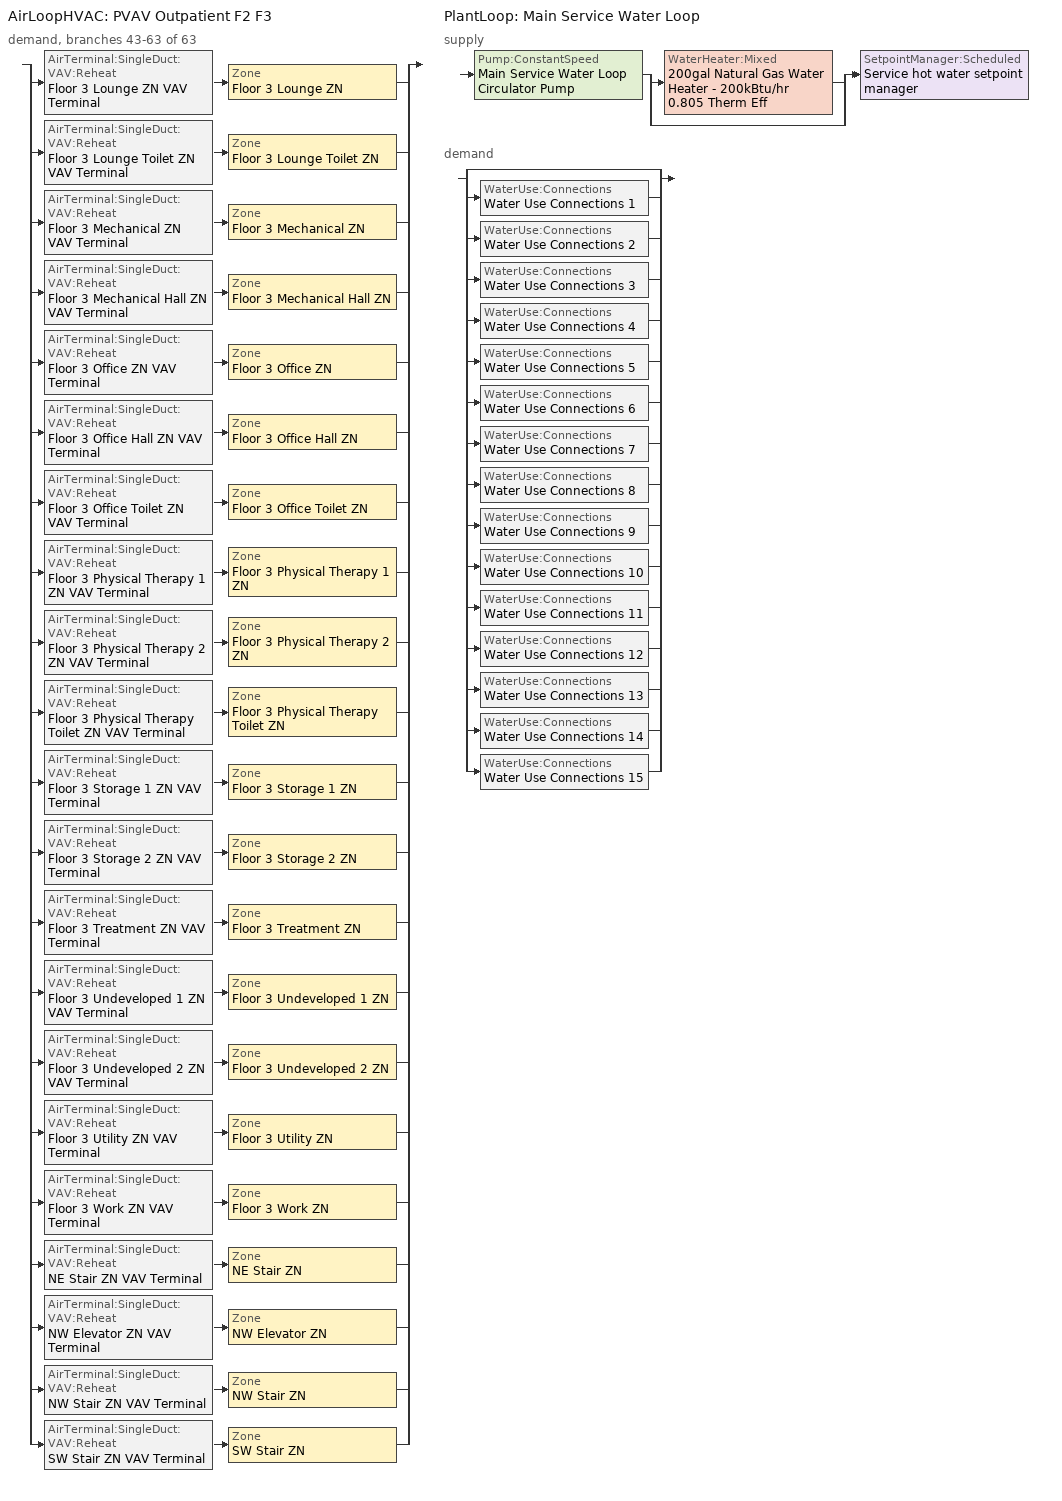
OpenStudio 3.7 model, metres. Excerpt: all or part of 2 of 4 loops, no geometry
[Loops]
AirLoopHVAC 'PVAV Outpatient F2 F3'
 demand, branches 43-63 of 63: split
  | AirTerminal:SingleDuct:VAV:Reheat 'Floor 3 Lounge ZN VAV Terminal' > Zone 'Floor 3 Lounge ZN'
  | AirTerminal:SingleDuct:VAV:Reheat 'Floor 3 Lounge Toilet ZN VAV Terminal' > Zone 'Floor 3 Lounge Toilet ZN'
  | AirTerminal:SingleDuct:VAV:Reheat 'Floor 3 Mechanical ZN VAV Terminal' > Zone 'Floor 3 Mechanical ZN'
  | AirTerminal:SingleDuct:VAV:Reheat 'Floor 3 Mechanical Hall ZN VAV Terminal' > Zone 'Floor 3 Mechanical Hall ZN'
  | AirTerminal:SingleDuct:VAV:Reheat 'Floor 3 Office ZN VAV Terminal' > Zone 'Floor 3 Office ZN'
  | AirTerminal:SingleDuct:VAV:Reheat 'Floor 3 Office Hall ZN VAV Terminal' > Zone 'Floor 3 Office Hall ZN'
  | AirTerminal:SingleDuct:VAV:Reheat 'Floor 3 Office Toilet ZN VAV Terminal' > Zone 'Floor 3 Office Toilet ZN'
  | AirTerminal:SingleDuct:VAV:Reheat 'Floor 3 Physical Therapy 1 ZN VAV Terminal' > Zone 'Floor 3 Physical Therapy 1 ZN'
  | AirTerminal:SingleDuct:VAV:Reheat 'Floor 3 Physical Therapy 2 ZN VAV Terminal' > Zone 'Floor 3 Physical Therapy 2 ZN'
  | AirTerminal:SingleDuct:VAV:Reheat 'Floor 3 Physical Therapy Toilet ZN VAV Terminal' > Zone 'Floor 3 Physical Therapy Toilet ZN'
  | AirTerminal:SingleDuct:VAV:Reheat 'Floor 3 Storage 1 ZN VAV Terminal' > Zone 'Floor 3 Storage 1 ZN'
  | AirTerminal:SingleDuct:VAV:Reheat 'Floor 3 Storage 2 ZN VAV Terminal' > Zone 'Floor 3 Storage 2 ZN'
  | AirTerminal:SingleDuct:VAV:Reheat 'Floor 3 Treatment ZN VAV Terminal' > Zone 'Floor 3 Treatment ZN'
  | AirTerminal:SingleDuct:VAV:Reheat 'Floor 3 Undeveloped 1 ZN VAV Terminal' > Zone 'Floor 3 Undeveloped 1 ZN'
  | AirTerminal:SingleDuct:VAV:Reheat 'Floor 3 Undeveloped 2 ZN VAV Terminal' > Zone 'Floor 3 Undeveloped 2 ZN'
  | AirTerminal:SingleDuct:VAV:Reheat 'Floor 3 Utility ZN VAV Terminal' > Zone 'Floor 3 Utility ZN'
  | AirTerminal:SingleDuct:VAV:Reheat 'Floor 3 Work ZN VAV Terminal' > Zone 'Floor 3 Work ZN'
  | AirTerminal:SingleDuct:VAV:Reheat 'NE Stair ZN VAV Terminal' > Zone 'NE Stair ZN'
  | AirTerminal:SingleDuct:VAV:Reheat 'NW Elevator ZN VAV Terminal' > Zone 'NW Elevator ZN'
  | AirTerminal:SingleDuct:VAV:Reheat 'NW Stair ZN VAV Terminal' > Zone 'NW Stair ZN'
  | AirTerminal:SingleDuct:VAV:Reheat 'SW Stair ZN VAV Terminal' > Zone 'SW Stair ZN'
PlantLoop 'Main Service Water Loop'
 supply: Pump:ConstantSpeed 'Main Service Water Loop Circulator Pump' > split
  | WaterHeater:Mixed '200gal Natural Gas Water Heater - 200kBtu/hr 0.805 Therm Eff'
  | bypass
  join > SetpointManager:Scheduled 'Service hot water setpoint manager'
 demand: split
  | bypass
  | WaterUse:Connections 'Water Use Connections 1'
  | WaterUse:Connections 'Water Use Connections 2'
  | WaterUse:Connections 'Water Use Connections 3'
  | WaterUse:Connections 'Water Use Connections 4'
  | WaterUse:Connections 'Water Use Connections 5'
  | WaterUse:Connections 'Water Use Connections 6'
  | WaterUse:Connections 'Water Use Connections 7'
  | WaterUse:Connections 'Water Use Connections 8'
  | WaterUse:Connections 'Water Use Connections 9'
  | WaterUse:Connections 'Water Use Connections 10'
  | WaterUse:Connections 'Water Use Connections 11'
  | WaterUse:Connections 'Water Use Connections 12'
  | WaterUse:Connections 'Water Use Connections 13'
  | WaterUse:Connections 'Water Use Connections 14'
  | WaterUse:Connections 'Water Use Connections 15'
[Sizing:Zone] Zone Cooling Design Supply Air Temperature Input Method=SupplyAirTemperature; Zone Cooling Design Supply Air Temperature {C}=12.7778; Zone Cooling Design Supply Air Temperature Difference {deltaC}=11.11; Zone Heating Design Supply Air Temperature Input Method=SupplyAirTemperature; Zone Heating Design Supply Air Temperature {C}=50; Zone Heating Design Supply Air Temperature Difference {deltaC}=11.11; Zone Cooling Design Supply Air Humidity Ratio {kg-H2O/kg-air}=0.0085; Zone Heating Design Supply Air Humidity Ratio {kg-H2O/kg-air}=0.008; Heating Design Air Flow Method=DesignDay; Account for Dedicated Outdoor Air System=No; Dedicated Outdoor Air System Control Strategy=NeutralSupplyAir; Dedicated Outdoor Air Low Setpoint Temperature for Design {C}=autosize; Dedicated Outdoor Air High Setpoint Temperature for Design {C}=autosize; Zone Load Sizing Method=Sensible Load Only No Latent Load; Zone Latent Cooling Design Supply Air Humidity Ratio Input Method=HumidityRatioDifference; Zone Cooling Design Supply Air Humidity Ratio Difference {kgWater/kgDryAir}=0.005; Zone Latent Heating Design Supply Air Humidity Ratio Input Method=HumidityRatioDifference; Zone Humidification Design Supply Air Humidity Ratio Difference {kgWater/kgDryAir}=0.005; Design Minimum Zone Ventilation Efficiency=0.6
Name | Cooling Design Air Flow Method | Cooling Minimum Air Flow per Zone Floor Area {m3/s-m2}
Floor 3 Lounge ZN; Floor 3 Mechanical ZN; Floor 3 Mechanical Hall ZN; Floor 3 Office ZN; Floor 3 Office Hall ZN; Floor 3 Storage 1 ZN; Floor 3 Storage 2 ZN; Floor 3 Undeveloped 1 ZN; Floor 3 Undeveloped 2 ZN; Floor 3 Utility ZN; Floor 3 Work ZN; NE Stair ZN; NW Elevator ZN; NW Stair ZN; SW Stair ZN | DesignDay
Floor 3 Lounge Toilet ZN; Floor 3 Office Toilet ZN; Floor 3 Physical Therapy Toilet ZN | DesignDayWithLimit | 0.00846667
Floor 3 Physical Therapy 1 ZN; Floor 3 Physical Therapy 2 ZN; Floor 3 Treatment ZN | DesignDayWithLimit | 0.00508
[Zone equipment]
Floor 3 Lounge ZN: Floor 3 Lounge ZN VAV Terminal
Floor 3 Lounge Toilet ZN: Floor 3 Lounge Toilet ZN VAV Terminal, Floor 3 Lounge Toilet ZN Exhaust Fan
Floor 3 Mechanical ZN: Floor 3 Mechanical ZN VAV Terminal
Floor 3 Mechanical Hall ZN: Floor 3 Mechanical Hall ZN VAV Terminal
Floor 3 Office ZN: Floor 3 Office ZN VAV Terminal
Floor 3 Office Hall ZN: Floor 3 Office Hall ZN VAV Terminal
Floor 3 Office Toilet ZN: Floor 3 Office Toilet ZN VAV Terminal, Floor 3 Office Toilet ZN Exhaust Fan
Floor 3 Physical Therapy 1 ZN: Floor 3 Physical Therapy 1 ZN VAV Terminal
Floor 3 Physical Therapy 2 ZN: Floor 3 Physical Therapy 2 ZN VAV Terminal
Floor 3 Physical Therapy Toilet ZN: Floor 3 Physical Therapy Toilet ZN VAV Terminal, Floor 3 Physical Therapy Toilet ZN Exhaust Fan
Floor 3 Storage 1 ZN: Floor 3 Storage 1 ZN VAV Terminal
Floor 3 Storage 2 ZN: Floor 3 Storage 2 ZN VAV Terminal
Floor 3 Treatment ZN: Floor 3 Treatment ZN VAV Terminal
Floor 3 Undeveloped 1 ZN: Floor 3 Undeveloped 1 ZN VAV Terminal
Floor 3 Undeveloped 2 ZN: Floor 3 Undeveloped 2 ZN VAV Terminal
Floor 3 Utility ZN: Floor 3 Utility ZN VAV Terminal
Floor 3 Work ZN: Floor 3 Work ZN VAV Terminal
NE Stair ZN: NE Stair ZN VAV Terminal
NW Elevator ZN: NW Elevator ZN VAV Terminal
NW Stair ZN: NW Stair ZN VAV Terminal
SW Stair ZN: SW Stair ZN VAV Terminal
[PlantLoop]
Main Service Water Loop: Glycol Concentration=0; Maximum Loop Temperature {C}=60; Minimum Loop Temperature {C}=10; Plant Loop Volume {m3}=Autocalculate; Load Distribution Scheme=Optimal
[Sizing:Plant]
Main Service Water Loop: Loop Type=Heating; Design Loop Exit Temperature {C}=60; Loop Design Temperature Difference {deltaC}=5; Sizing Option=NonCoincident; Zone Timesteps in Averaging Window=1; Coincident Sizing Factor Mode=None
[SetpointManager:Scheduled]
Service hot water setpoint manager: Control Variable=Temperature; Schedule=Service Water Loop Temp - 140F; Setpoint Node or NodeList=Main Service Water Loop Supply Outlet Node
[Pump:ConstantSpeed]
Main Service Water Loop Circulator Pump: Rated Flow Rate {m3/s}=autosize; Rated Pump Head {Pa}=29891; Rated Power Consumption {W}=autosize; Motor Efficiency=0.7; Fraction of Motor Inefficiencies to Fluid Stream=0; Pump Control Type=Intermittent; Design Power Sizing Method=PowerPerFlowPerPressure; Design Electric Power per Unit Flow Rate {W/(m3/s)}=348701.1; Design Shaft Power per Unit Flow Rate per Unit Head {W-s/m3-Pa}=1.28205
[AirTerminal:SingleDuct:VAV:Reheat] Availability Schedule=Always On Discrete; Maximum Air Flow Rate {m3/s}=AutoSize; Zone Minimum Air Flow Input Method=Constant; Fixed Minimum Air Flow Rate {m3/s}=0; Maximum Hot Water or Steam Flow Rate {m3/s}=AutoSize; Minimum Hot Water or Steam Flow Rate {m3/s}=0; Convergence Tolerance=0.001; Damper Heating Action=Normal; Maximum Flow per Zone Floor Area During Reheat {m3/s-m2}=AutoSize; Maximum Flow Fraction During Reheat=AutoSize; Maximum Reheat Air Temperature {C}=50; Control For Outdoor Air=No
Name | Constant Minimum Air Flow Fraction | Reheat Coil
Floor 3 Lounge ZN VAV Terminal | 0.217444 | Floor 3 Lounge ZN Electric Reheat Coil
Floor 3 Lounge Toilet ZN VAV Terminal | 1 | Floor 3 Lounge Toilet ZN Electric Reheat Coil
Floor 3 Mechanical ZN VAV Terminal | 0.2 | Floor 3 Mechanical ZN Electric Reheat Coil
Floor 3 Mechanical Hall ZN VAV Terminal | 0.2 | Floor 3 Mechanical Hall ZN Electric Reheat Coil
Floor 3 Office ZN VAV Terminal | 0.220462 | Floor 3 Office ZN Electric Reheat Coil
Floor 3 Office Hall ZN VAV Terminal | 0.2 | Floor 3 Office Hall ZN Electric Reheat Coil
Floor 3 Office Toilet ZN VAV Terminal | 1 | Floor 3 Office Toilet ZN Electric Reheat Coil
Floor 3 Physical Therapy 1 ZN VAV Terminal | 0.69 | Floor 3 Physical Therapy 1 ZN Electric Reheat Coil
Floor 3 Physical Therapy 2 ZN VAV Terminal | 0.83 | Floor 3 Physical Therapy 2 ZN Electric Reheat Coil
Floor 3 Physical Therapy Toilet ZN VAV Terminal | 1 | Floor 3 Physical Therapy Toilet ZN Electric Reheat Coil
Floor 3 Storage 1 ZN VAV Terminal | 1 | Floor 3 Storage 1 ZN Electric Reheat Coil
Floor 3 Storage 2 ZN VAV Terminal | 0.334211 | Floor 3 Storage 2 ZN Electric Reheat Coil
Floor 3 Treatment ZN VAV Terminal | 0.81 | Floor 3 Treatment ZN Electric Reheat Coil
Floor 3 Undeveloped 1 ZN VAV Terminal | 0.295272 | Floor 3 Undeveloped 1 ZN Electric Reheat Coil
Floor 3 Undeveloped 2 ZN VAV Terminal | 0.285363 | Floor 3 Undeveloped 2 ZN Electric Reheat Coil
Floor 3 Utility ZN VAV Terminal | 0.482137 | Floor 3 Utility ZN Electric Reheat Coil
Floor 3 Work ZN VAV Terminal | 0.2 | Floor 3 Work ZN Electric Reheat Coil
NE Stair ZN VAV Terminal | 0.2 | NE Stair ZN Electric Reheat Coil
NW Elevator ZN VAV Terminal | 0.2 | NW Elevator ZN Electric Reheat Coil
NW Stair ZN VAV Terminal | 0.2 | NW Stair ZN Electric Reheat Coil
SW Stair ZN VAV Terminal | 0.2 | SW Stair ZN Electric Reheat Coil
[Coil:Heating:Electric] Availability Schedule=Always On Discrete; Efficiency=1
Floor 3 Lounge ZN Electric Reheat Coil; Floor 3 Lounge Toilet ZN Electric Reheat Coil; Floor 3 Mechanical ZN Electric Reheat Coil; Floor 3 Mechanical Hall ZN Electric Reheat Coil; Floor 3 Office ZN Electric Reheat Coil; Floor 3 Office Hall ZN Electric Reheat Coil; Floor 3 Office Toilet ZN Electric Reheat Coil; Floor 3 Physical Therapy 1 ZN Electric Reheat Coil; Floor 3 Physical Therapy 2 ZN Electric Reheat Coil; Floor 3 Physical Therapy Toilet ZN Electric Reheat Coil; Floor 3 Storage 1 ZN Electric Reheat Coil; Floor 3 Storage 2 ZN Electric Reheat Coil; Floor 3 Treatment ZN Electric Reheat Coil; Floor 3 Undeveloped 1 ZN Electric Reheat Coil; Floor 3 Undeveloped 2 ZN Electric Reheat Coil; Floor 3 Utility ZN Electric Reheat Coil; Floor 3 Work ZN Electric Reheat Coil; NE Stair ZN Electric Reheat Coil; NW Elevator ZN Electric Reheat Coil; NW Stair ZN Electric Reheat Coil; SW Stair ZN Electric Reheat Coil
[Fan:ZoneExhaust] Availability Schedule=OutPatientHealthCare BLDG_OA_SCH; Fan Total Efficiency=0.31; Pressure Rise {Pa}=249; System Availability Manager Coupling Mode=Decoupled
Name | Maximum Flow Rate {m3/s}
Floor 3 Lounge Toilet ZN Exhaust Fan | 0.151014
Floor 3 Office Toilet ZN Exhaust Fan | 0.0424726
Floor 3 Physical Therapy Toilet ZN Exhaust Fan | 0.0660685
[WaterHeater:Mixed]
200gal Natural Gas Water Heater - 200kBtu/hr 0.805 Therm Eff: Tank Volume {m3}=0.757082; Setpoint Temperature Schedule=Service Water Loop Temp - 140F; Deadband Temperature Difference {deltaC}=2; Maximum Temperature Limit {C}=60; Heater Control Type=Cycle; Heater Maximum Capacity {W}=58614.2; Heater Fuel Type=NaturalGas; Heater Thermal Efficiency=0.805128; Off Cycle Parasitic Fuel Consumption Rate {W}=7514.61; Off Cycle Parasitic Fuel Type=NaturalGas; Off Cycle Parasitic Heat Fraction to Tank=0; On Cycle Parasitic Fuel Consumption Rate {W}=7514.61; On Cycle Parasitic Fuel Type=NaturalGas; On Cycle Parasitic Heat Fraction to Tank=0; Ambient Temperature Indicator=ThermalZone; Ambient Temperature Thermal Zone=Floor 3 Mechanical ZN; Off Cycle Loss Coefficient to Ambient Temperature {W/K}=9.66218; On Cycle Loss Coefficient to Ambient Temperature {W/K}=9.66218; Use Side Effectiveness=1; Source Side Effectiveness=1; Use Side Design Flow Rate {m3/s}=autosize; Source Side Design Flow Rate {m3/s}=autosize; Indirect Water Heating Recovery Time {hr}=1.5; Source Side Flow Control Mode=IndirectHeatPrimarySetpoint
[WaterHeater:Sizing]
200gal Natural Gas Water Heater - 200kBtu/hr 0.805 Therm Eff: Design Mode=PeakDraw; Time Storage Can Meet Peak Draw {hr}=0.538503; Time for Tank Recovery {hr}=0; Nominal Tank Volume for Autosizing Plant Connections {m3}=1
[WaterUse:Connections] Drain Water Heat Exchanger Type=None; Drain Water Heat Exchanger Destination=Plant
Name | Water Use Equipment Name 1
Water Use Connections 1 | Floor 1 Anesthesia Service Water Use 0.03gpm
Water Use Connections 2 | Floor 1 MRI Room Service Water Use 0.03gpm
Water Use Connections 3 | Floor 1 MRI Control Room Service Water Use 0.03gpm
Water Use Connections 4 | Floor 1 Operating Room 1 Service Water Use 0.19gpm
Water Use Connections 5 | Floor 1 Operating Room 2 Service Water Use 0.2gpm
Water Use Connections 6 | Floor 1 Operating Room 3 Service Water Use 0.2gpm
Water Use Connections 7 | Floor 1 PACU Service Water Use 0.01gpm
Water Use Connections 8 | Floor 1 Recovery Room Service Water Use 0.06gpm
Water Use Connections 9 | Floor 1 Step Down Service Water Use 0.03gpm
Water Use Connections 10 | Floor 3 Physical Therapy 1 Service Water Use 0.05gpm
Water Use Connections 11 | Floor 3 Physical Therapy 2 Service Water Use 0.02gpm
Water Use Connections 12 | Floor 1 Pre-Op Room 1 Service Water Use 0.02gpm
Water Use Connections 13 | Floor 1 Pre-Op Room 2 Service Water Use 0.04gpm
Water Use Connections 14 | Floor 1 Procedure Room Service Water Use 0.03gpm
Water Use Connections 15 | Floor 2 X-Ray Service Water Use 0.03gpm
[WaterUse:Equipment:Definition] Target Temperature Schedule=Mixed Water At Faucet Temp - 140F; Sensible Fraction Schedule=Fraction Sensible - 0.2; Latent Fraction Schedule=Fraction Latent - 0.05
Name | Peak Flow Rate {m3/s}
Floor 1 Anesthesia Service Water Use Def 0.03gpm; Floor 1 MRI Room Service Water Use Def 0.03gpm; Floor 1 MRI Control Room Service Water Use Def 0.03gpm; Floor 1 Procedure Room Service Water Use Def 0.03gpm; Floor 2 X-Ray Service Water Use Def 0.03gpm | 2.10301e-06
Floor 1 Operating Room 1 Service Water Use Def 0.19gpm | 1.22972e-05
Floor 1 Operating Room 2 Service Water Use Def 0.2gpm | 1.28319e-05
Floor 1 Operating Room 3 Service Water Use Def 0.2gpm | 1.2725e-05
Floor 1 PACU Service Water Use Def 0.01gpm | 7.18749e-07
Floor 1 Recovery Room Service Water Use Def 0.06gpm | 3.59375e-06
Floor 1 Step Down Service Water Use Def 0.03gpm | 1.99653e-06
Floor 3 Physical Therapy 1 Service Water Use Def 0.05gpm | 2.88997e-06
Floor 3 Physical Therapy 2 Service Water Use Def 0.02gpm | 1.31605e-06
Floor 1 Pre-Op Room 1 Service Water Use Def 0.02gpm | 1.50842e-06
Floor 1 Pre-Op Room 2 Service Water Use Def 0.04gpm | 2.69759e-06
[WaterUse:Equipment] Flow Rate Fraction Schedule=OutPatientHealthCare BLDG_SWH_SCH
Name | Water Use Equipment Definition
Floor 1 Anesthesia Service Water Use 0.03gpm | Floor 1 Anesthesia Service Water Use Def 0.03gpm
Floor 1 MRI Room Service Water Use 0.03gpm | Floor 1 MRI Room Service Water Use Def 0.03gpm
Floor 1 MRI Control Room Service Water Use 0.03gpm | Floor 1 MRI Control Room Service Water Use Def 0.03gpm
Floor 1 Operating Room 1 Service Water Use 0.19gpm | Floor 1 Operating Room 1 Service Water Use Def 0.19gpm
Floor 1 Operating Room 2 Service Water Use 0.2gpm | Floor 1 Operating Room 2 Service Water Use Def 0.2gpm
Floor 1 Operating Room 3 Service Water Use 0.2gpm | Floor 1 Operating Room 3 Service Water Use Def 0.2gpm
Floor 1 PACU Service Water Use 0.01gpm | Floor 1 PACU Service Water Use Def 0.01gpm
Floor 1 Recovery Room Service Water Use 0.06gpm | Floor 1 Recovery Room Service Water Use Def 0.06gpm
Floor 1 Step Down Service Water Use 0.03gpm | Floor 1 Step Down Service Water Use Def 0.03gpm
Floor 3 Physical Therapy 1 Service Water Use 0.05gpm | Floor 3 Physical Therapy 1 Service Water Use Def 0.05gpm
Floor 3 Physical Therapy 2 Service Water Use 0.02gpm | Floor 3 Physical Therapy 2 Service Water Use Def 0.02gpm
Floor 1 Pre-Op Room 1 Service Water Use 0.02gpm | Floor 1 Pre-Op Room 1 Service Water Use Def 0.02gpm
Floor 1 Pre-Op Room 2 Service Water Use 0.04gpm | Floor 1 Pre-Op Room 2 Service Water Use Def 0.04gpm
Floor 1 Procedure Room Service Water Use 0.03gpm | Floor 1 Procedure Room Service Water Use Def 0.03gpm
Floor 2 X-Ray Service Water Use 0.03gpm | Floor 2 X-Ray Service Water Use Def 0.03gpm
[Schedule:Constant]
Always On Discrete: Value=1
[Schedule:Ruleset]
Name | Default Day Schedule | Summer Design Day Schedule | Winter Design Day Schedule
OutPatientHealthCare BLDG_OA_SCH | OutPatientHealthCare BLDG_OA_SCH Default | OutPatientHealthCare BLDG_OA_SCH Summer Design Day | OutPatientHealthCare BLDG_OA_SCH Winter Design Day
Service Water Loop Temp - 140F | Service Water Loop Temp - 140F Default
Fraction Sensible - 0.2 | Fraction Sensible - 0.2 Default
Fraction Latent - 0.05 | Fraction Latent - 0.05 Default
Mixed Water At Faucet Temp - 140F | Mixed Water At Faucet Temp - 140F Default
OutPatientHealthCare BLDG_SWH_SCH | OutPatientHealthCare BLDG_SWH_SCH Default | OutPatientHealthCare BLDG_SWH_SCH Summer Design Day | OutPatientHealthCare BLDG_SWH_SCH Winter Design Day
[Schedule:Day]
OutPatientHealthCare BLDG_OA_SCH Default: 24, 0, 0
OutPatientHealthCare BLDG_OA_SCH Winter Design Day; OutPatientHealthCare BLDG_OA_SCH Summer Design Day; OutPatientHealthCare BLDG_OA_SCH WntrDsn|SmrDsn|Sat|Wkdy Day: 6, 0, 0, 18, 0, 1, 24, 0, 0
Service Water Loop Temp - 140F Default; Mixed Water At Faucet Temp - 140F Default: 24, 0, 60
Fraction Sensible - 0.2 Default: 24, 0, 0.2
Fraction Latent - 0.05 Default: 24, 0, 0.05
OutPatientHealthCare BLDG_SWH_SCH Default: 8, 0, 0, 17, 0, 0.01, 24, 0, 0
OutPatientHealthCare BLDG_SWH_SCH Summer Design Day; OutPatientHealthCare BLDG_SWH_SCH SmrDsn|Wkdy Day: 7, 0, 0.01, 8, 0, 0.17, 9, 0, 0.58, 10, 0, 0.66, 11, 0, 0.78, 12, 0, 0.82, 13, 0, 0.71, 14, 0, 0.82, 15, 0, 0.78, 16, 0, 0.74, 17, 0, 0.63, 18, 0, 0.41, 21, 0, 0.18, 22, 0, 0.1, 24, 0, 0.01
OutPatientHealthCare BLDG_SWH_SCH Winter Design Day; OutPatientHealthCare BLDG_SWH_SCH WntrDsn|Sat Day: 8, 0, 0.01, 9, 0, 0.2, 10, 0, 0.28, 12, 0, 0.3, 14, 0, 0.24, 17, 0, 0.23, 18, 0, 0.1, 24, 0, 0.01
[Schedule:Rule] Date Specification Type=DateRange; Start Month=1; Start Day=1; End Month=12; End Day=31
Name | Schedule Ruleset | Rule Order | Day Schedule | Apply Monday | Apply Tuesday | Apply Wednesday | Apply Thursday | Apply Friday | Apply Saturday
Schedule Rule 30 | OutPatientHealthCare BLDG_OA_SCH | 0 | OutPatientHealthCare BLDG_OA_SCH WntrDsn|SmrDsn|Sat|Wkdy Day | Yes | Yes | Yes | Yes | Yes | Yes
Schedule Rule 34 | OutPatientHealthCare BLDG_SWH_SCH | 1 | OutPatientHealthCare BLDG_SWH_SCH SmrDsn|Wkdy Day | Yes | Yes | Yes | Yes | Yes
Schedule Rule 35 | OutPatientHealthCare BLDG_SWH_SCH | 0 | OutPatientHealthCare BLDG_SWH_SCH WntrDsn|Sat Day |  |  |  |  |  | Yes
